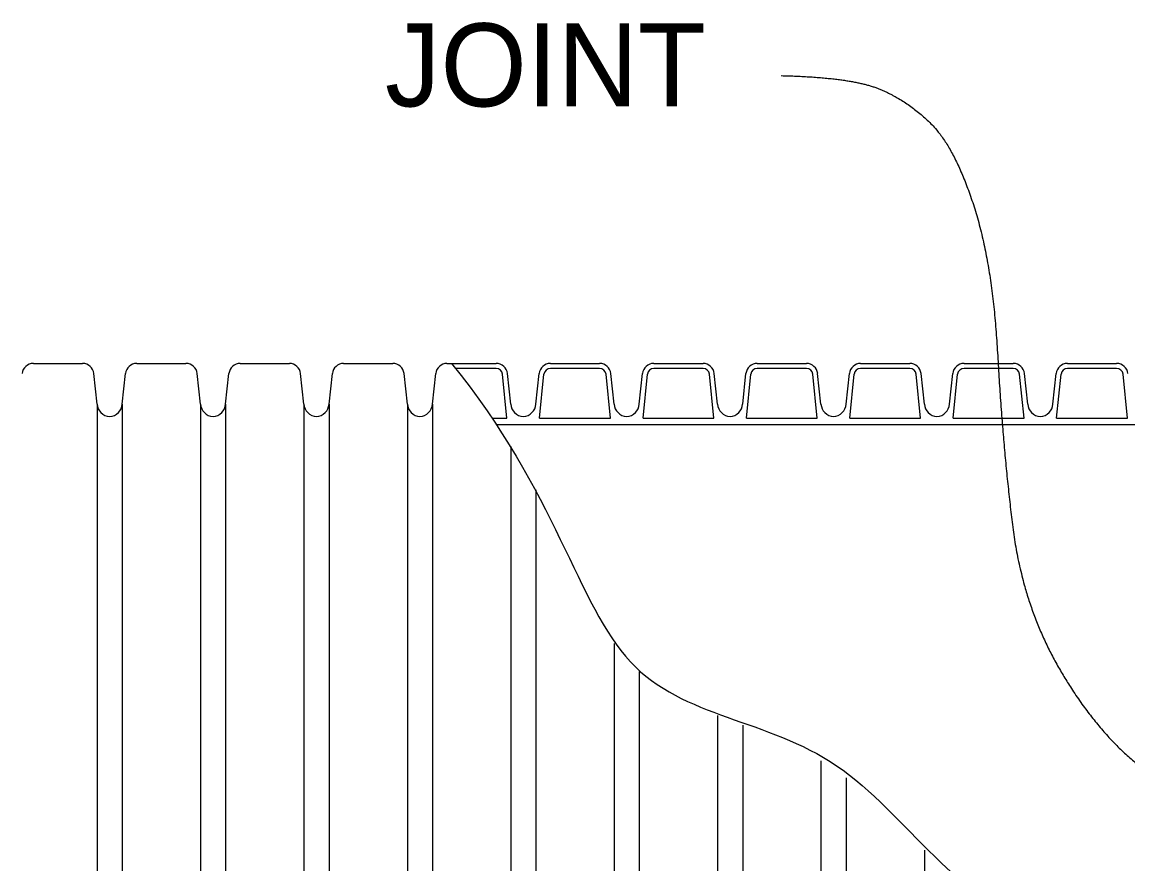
# Model space of a CAD drawing. Extents: x -894 to 866, y -476 to 714.
# Drawn here: x -17.7 to 75.6, y 509.1 to 580.1 of the extents above; entities that cross this region are included whole.
import ezdxf

# ---------------------------------------------------------------- set-up
doc = ezdxf.new("R2010")
doc.units = 0
for name, color, linetype in [('56 Stage 3 Anno', 7, 'Continuous'), ('57 Undefined', 7, 'Continuous'), ('60 Nongeo Data', 7, 'Continuous')]:
    doc.layers.add(name, color=color, linetype=linetype)

msp = doc.modelspace()

# ---------------------------------------------------------------- linework, layer by layer
at = {"layer": '56 Stage 3 Anno'}
msp.add_open_spline([(46.337, 575.565), (52.137, 575.427), (56.97, 573.493), (60.975, 569.489), (64.151, 559.684), (64.98, 544.632), (66.637, 530.961), (72.989, 520.051), (80.86, 514.113), (92.46, 511.075), (104.336, 509.28), (129.193, 511.628)], degree=2, dxfattribs=at)
at = {"layer": '57 Undefined'}
msp.add_open_spline([(18.544, 551.308), (27.339, 540.504), (30.985, 521.385), (52.234, 521.385), (66.084, 497.444), (83.772, 508.073), (109.132, 499.109)], degree=3, dxfattribs=at)
at = {"layer": '60 Nongeo Data'}
for p, q in [((-16.707, 551.308), (-12.556, 551.308)), ((-7.991, 551.308), (-3.84, 551.308)), ((0.726, 551.308), (4.877, 551.308)), ((9.442, 551.308), (13.593, 551.308)), ((18.159, 551.308), (22.31, 551.308)), ((18.159, 551.308), (22.31, 551.308)), ((18.159, 551.308), (22.31, 551.308)), ((22.31, 550.877), (18.892, 550.877)), ((26.875, 551.308), (31.026, 551.308)), ((26.875, 551.308), (31.026, 551.308)), ((26.875, 551.308), (31.026, 551.308)), ((31.026, 550.877), (26.875, 550.877)), ((35.592, 551.308), (39.743, 551.308)), ((35.592, 551.308), (39.743, 551.308)), ((39.743, 550.877), (35.592, 550.877)), ((44.308, 551.308), (48.459, 551.308)), ((44.308, 551.308), (48.459, 551.308)), ((48.459, 550.877), (44.308, 550.877)), ((53.025, 551.308), (57.175, 551.308)), ((53.025, 551.308), (57.175, 551.308)), ((57.175, 550.877), (53.025, 550.877)), ((61.741, 551.308), (65.892, 551.308)), ((61.741, 551.308), (65.892, 551.308)), ((65.892, 550.877), (61.741, 550.877)), ((70.458, 551.308), (74.608, 551.308)), ((70.458, 551.308), (74.608, 551.308)), ((74.608, 550.877), (70.458, 550.877)), ((-11.332, 547.886), (-11.61, 550.444)), ((-9.215, 547.886), (-8.937, 550.444)), ((-2.615, 547.886), (-2.893, 550.444)), ((-0.498, 547.886), (-0.22, 550.444)), ((6.101, 547.886), (5.823, 550.444)), ((8.218, 547.886), (8.496, 550.444)), ((14.818, 547.886), (14.539, 550.444)), ((14.818, 547.886), (14.539, 550.444)), ((14.818, 547.886), (14.539, 550.444)), ((16.934, 547.886), (17.213, 550.444)), ((16.934, 547.886), (17.213, 550.444)), ((16.934, 547.886), (17.213, 550.444)), ((23.218, 546.706), (22.849, 550.396)), ((23.534, 547.886), (23.256, 550.444)), ((23.534, 547.886), (23.256, 550.444)), ((23.534, 547.886), (23.256, 550.444)), ((25.651, 547.886), (25.929, 550.444)), ((25.651, 547.886), (25.929, 550.444)), ((25.651, 547.886), (25.929, 550.444)), ((25.967, 546.706), (26.336, 550.396)), ((31.935, 546.706), (31.565, 550.396)), ((32.251, 547.886), (31.972, 550.444)), ((32.251, 547.886), (31.972, 550.444)), ((32.251, 547.886), (31.972, 550.444)), ((34.367, 547.886), (34.646, 550.444)), ((34.367, 547.886), (34.646, 550.444)), ((34.367, 547.886), (34.646, 550.444)), ((34.683, 546.706), (35.053, 550.396)), ((40.651, 546.706), (40.281, 550.396)), ((40.967, 547.886), (40.689, 550.444)), ((40.967, 547.886), (40.689, 550.444)), ((43.084, 547.886), (43.362, 550.444)), ((43.084, 547.886), (43.362, 550.444)), ((43.4, 546.706), (43.769, 550.396)), ((49.367, 546.706), (48.998, 550.396)), ((49.683, 547.886), (49.405, 550.444)), ((49.683, 547.886), (49.405, 550.444)), ((51.8, 547.886), (52.078, 550.444)), ((51.8, 547.886), (52.078, 550.444)), ((52.116, 546.706), (52.486, 550.396)), ((58.084, 546.706), (57.714, 550.396)), ((58.4, 547.886), (58.122, 550.444)), ((58.4, 547.886), (58.122, 550.444)), ((60.517, 547.886), (60.795, 550.444)), ((60.517, 547.886), (60.795, 550.444)), ((60.833, 546.706), (61.202, 550.396)), ((66.8, 546.706), (66.431, 550.396)), ((67.116, 547.886), (66.838, 550.444)), ((67.116, 547.886), (66.838, 550.444)), ((69.233, 547.886), (69.511, 550.444)), ((69.233, 547.886), (69.511, 550.444)), ((69.549, 546.706), (69.919, 550.396)), ((75.517, 546.706), (75.147, 550.396)), ((-11.332, 547.886), (-11.332, 431.621)), ((-9.215, 547.886), (-9.215, 431.621)), ((-2.615, 547.886), (-2.615, 431.621)), ((-0.498, 547.886), (-0.498, 431.621)), ((6.101, 547.886), (6.101, 431.621)), ((8.218, 547.886), (8.218, 431.621)), ((14.818, 547.886), (14.818, 431.621)), ((16.934, 547.886), (16.934, 431.621)), ((21.98, 546.706), (23.218, 546.706)), ((25.967, 546.706), (31.935, 546.706)), ((34.683, 546.706), (40.651, 546.706)), ((43.4, 546.706), (49.367, 546.706)), ((43.4, 546.706), (49.367, 546.706)), ((52.116, 546.706), (58.084, 546.706)), ((52.116, 546.706), (58.084, 546.706)), ((60.833, 546.706), (66.8, 546.706)), ((60.833, 546.706), (66.8, 546.706)), ((69.549, 546.706), (75.517, 546.706)), ((69.549, 546.706), (75.517, 546.706)), ((22.344, 546.166), (129.19, 546.166)), ((23.534, 544.315), (23.534, 431.621)), ((25.651, 540.652), (25.651, 431.621)), ((32.251, 527.713), (32.251, 431.621)), ((34.367, 525.345), (34.367, 431.621)), ((40.967, 521.621), (40.967, 431.621)), ((43.084, 520.803), (43.084, 431.621)), ((49.683, 517.808), (49.683, 431.621)), ((51.8, 516.373), (51.8, 431.621)), ((58.4, 510.279), (58.4, 431.621))]:
    msp.add_line(p, q, dxfattribs=at)
for centre, major_axis, start_param, end_param in [((-16.685, 550.338), (-0.975, 0), 4.735407, 6.17345), ((-12.579, 550.338), (-0.975, 0), 3.251328, 4.689371), ((-7.968, 550.338), (-0.975, 0), 4.735407, 6.17345), ((-3.862, 550.338), (-0.975, 0), 3.251328, 4.689371), ((0.748, 550.338), (-0.975, 0), 4.735407, 6.17345), ((4.854, 550.338), (-0.975, 0), 3.251328, 4.689371), ((9.465, 550.338), (-0.975, 0), 4.735407, 6.17345), ((13.571, 550.338), (-0.975, 0), 3.251328, 4.689371), ((18.181, 550.338), (-0.975, 0), 4.735407, 6.17345), ((18.181, 550.338), (-0.975, 0), 4.735407, 6.17345), ((18.181, 550.338), (-0.975, 0), 4.735407, 6.17345), ((22.287, 550.338), (-0.975, 0), 3.251328, 4.689371), ((22.287, 550.338), (-0.975, 0), 3.251328, 4.689371), ((22.287, 550.338), (-0.975, 0), 3.251328, 4.689371), ((22.31, 550.337), (-0.542, 0), 3.251328, 4.712389), ((26.898, 550.338), (-0.975, 0), 4.735407, 6.17345), ((26.898, 550.338), (-0.975, 0), 4.735407, 6.17345), ((26.898, 550.338), (-0.975, 0), 4.735407, 6.17345), ((26.875, 550.337), (-0.542, 0), 4.712389, 6.17345), ((31.004, 550.338), (-0.975, 0), 3.251328, 4.689371), ((31.004, 550.338), (-0.975, 0), 3.251328, 4.689371), ((31.004, 550.338), (-0.975, 0), 3.251328, 4.689371), ((31.026, 550.337), (-0.542, 0), 3.251328, 4.712389), ((35.614, 550.338), (-0.975, 0), 4.735407, 6.17345), ((35.614, 550.338), (-0.975, 0), 4.735407, 6.17345), ((35.614, 550.338), (-0.975, 0), 4.735407, 6.17345), ((35.592, 550.337), (-0.542, 0), 4.712389, 6.17345), ((39.72, 550.338), (-0.975, 0), 3.251328, 4.689371), ((39.72, 550.338), (-0.975, 0), 3.251328, 4.689371), ((39.743, 550.337), (-0.542, 0), 3.251328, 4.712389), ((44.331, 550.338), (-0.975, 0), 4.735407, 6.17345), ((44.331, 550.338), (-0.975, 0), 4.735407, 6.17345), ((44.308, 550.337), (-0.542, 0), 4.712389, 6.17345), ((48.437, 550.338), (-0.975, 0), 3.251328, 4.689371), ((48.437, 550.338), (-0.975, 0), 3.251328, 4.689371), ((48.459, 550.337), (-0.542, 0), 3.251328, 4.712389), ((53.047, 550.338), (-0.975, 0), 4.735407, 6.17345), ((53.047, 550.338), (-0.975, 0), 4.735407, 6.17345), ((53.025, 550.337), (-0.542, 0), 4.712389, 6.17345), ((57.153, 550.338), (-0.975, 0), 3.251328, 4.689371), ((57.153, 550.338), (-0.975, 0), 3.251328, 4.689371), ((57.175, 550.337), (-0.542, 0), 3.251328, 4.712389), ((61.764, 550.338), (-0.975, 0), 4.735407, 6.17345), ((61.764, 550.338), (-0.975, 0), 4.735407, 6.17345), ((61.741, 550.337), (-0.542, 0), 4.712389, 6.17345), ((65.87, 550.338), (-0.975, 0), 3.251328, 4.689371), ((65.87, 550.338), (-0.975, 0), 3.251328, 4.689371), ((65.892, 550.337), (-0.542, 0), 3.251328, 4.712389), ((70.48, 550.338), (-0.975, 0), 4.735407, 6.17345), ((70.48, 550.338), (-0.975, 0), 4.735407, 6.17345), ((70.458, 550.337), (-0.542, 0), 4.712389, 6.17345), ((74.586, 550.338), (-0.975, 0), 3.251328, 4.689371), ((74.586, 550.338), (-0.975, 0), 3.251328, 4.689371), ((74.608, 550.337), (-0.542, 0), 3.251328, 4.712389), ((-10.204, 547.95), (-1.129, 0), 0.05744, 1.50957), ((-10.342, 547.95), (1.129, 0), 4.773615, 6.225745), ((-1.488, 547.95), (-1.129, 0), 0.05744, 1.50957), ((-1.626, 547.95), (1.129, 0), 4.773615, 6.225745), ((7.229, 547.95), (-1.129, 0), 0.05744, 1.50957), ((7.09, 547.95), (1.129, 0), 4.773615, 6.225745), ((15.945, 547.95), (-1.129, 0), 0.05744, 1.50957), ((15.945, 547.95), (-1.129, 0), 0.05744, 1.50957), ((15.945, 547.95), (-1.129, 0), 0.05744, 1.50957), ((15.807, 547.95), (1.129, 0), 4.773615, 6.225745), ((15.807, 547.95), (1.129, 0), 4.773615, 6.225745), ((15.807, 547.95), (1.129, 0), 4.773615, 6.225745), ((24.662, 547.95), (-1.129, 0), 0.05744, 1.50957), ((24.662, 547.95), (-1.129, 0), 0.05744, 1.50957), ((24.662, 547.95), (-1.129, 0), 0.05744, 1.50957), ((24.523, 547.95), (1.129, 0), 4.773615, 6.225745), ((24.523, 547.95), (1.129, 0), 4.773615, 6.225745), ((24.523, 547.95), (1.129, 0), 4.773615, 6.225745), ((33.378, 547.95), (-1.129, 0), 0.05744, 1.50957), ((33.378, 547.95), (-1.129, 0), 0.05744, 1.50957), ((33.378, 547.95), (-1.129, 0), 0.05744, 1.50957), ((33.24, 547.95), (1.129, 0), 4.773615, 6.225745), ((33.24, 547.95), (1.129, 0), 4.773615, 6.225745), ((33.24, 547.95), (1.129, 0), 4.773615, 6.225745), ((42.095, 547.95), (-1.129, 0), 0.05744, 1.50957), ((42.095, 547.95), (-1.129, 0), 0.05744, 1.50957), ((41.956, 547.95), (1.129, 0), 4.773615, 6.225745), ((41.956, 547.95), (1.129, 0), 4.773615, 6.225745), ((50.811, 547.95), (-1.129, 0), 0.05744, 1.50957), ((50.811, 547.95), (-1.129, 0), 0.05744, 1.50957), ((50.673, 547.95), (1.129, 0), 4.773615, 6.225745), ((50.673, 547.95), (1.129, 0), 4.773615, 6.225745), ((59.527, 547.95), (-1.129, 0), 0.05744, 1.50957), ((59.527, 547.95), (-1.129, 0), 0.05744, 1.50957), ((59.389, 547.95), (1.129, 0), 4.773615, 6.225745), ((59.389, 547.95), (1.129, 0), 4.773615, 6.225745), ((68.244, 547.95), (-1.129, 0), 0.05744, 1.50957), ((68.244, 547.95), (-1.129, 0), 0.05744, 1.50957), ((68.106, 547.95), (1.129, 0), 4.773615, 6.225745), ((68.106, 547.95), (1.129, 0), 4.773615, 6.225745)]:
    msp.add_ellipse(centre, major_axis=major_axis, ratio=0.996016, start_param=start_param, end_param=end_param, dxfattribs=at)

# ---------------------------------------------------------------- texts
at = {"layer": '57 Undefined'}
msp.add_text('JOINT', height=7, dxfattribs=at).set_placement((12.932, 572.971))

doc.saveas('drawing.dxf')
